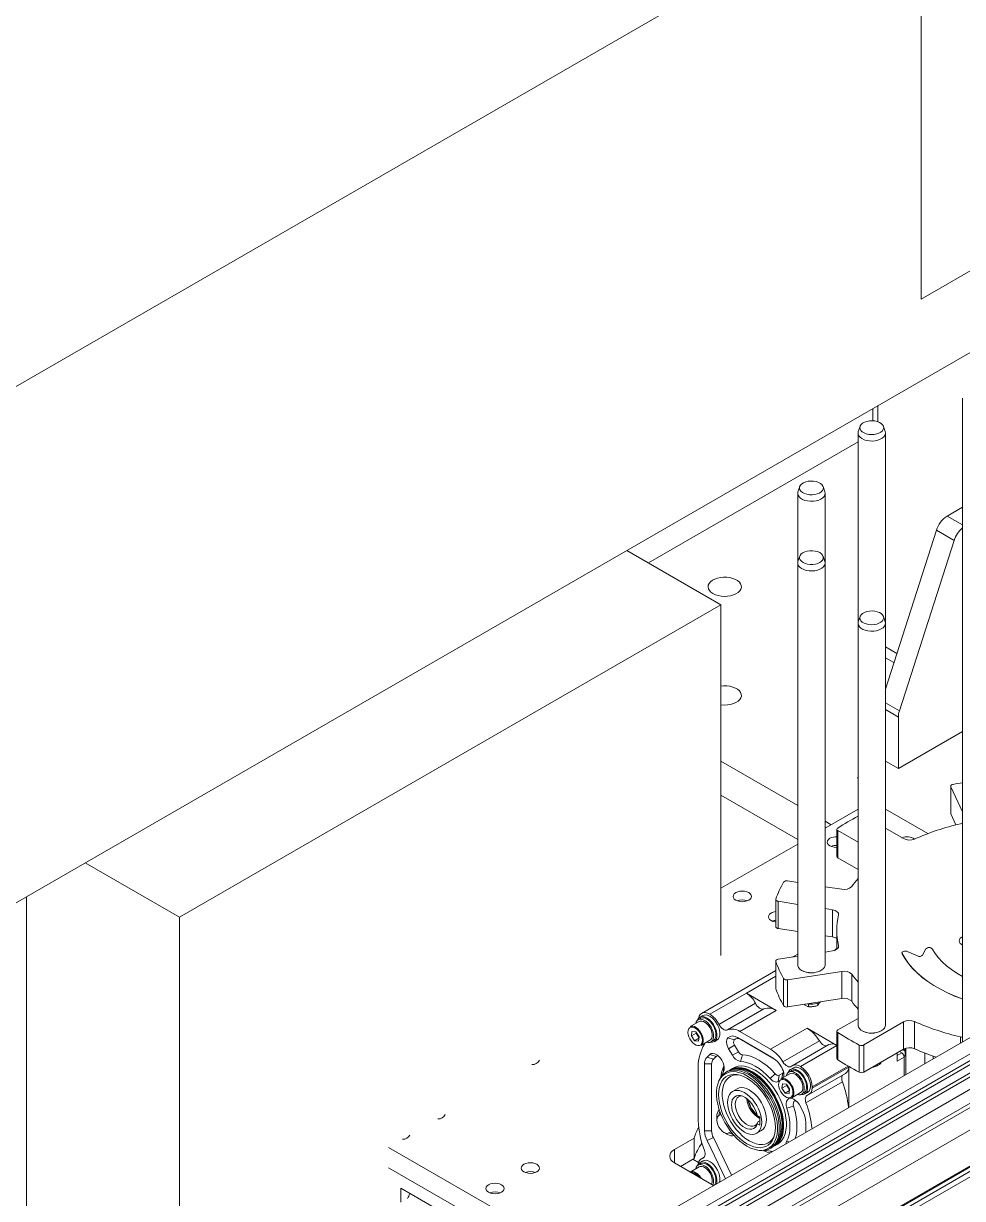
# Model space of a CAD drawing. Header units: millimetres. Extents: x 169 to 14583, y -399 to 10804.
# Drawn here: x 1397 to 1961, y 6802 to 7508 of the extents above; entities that cross this region are included whole.
import ezdxf

# ---------------------------------------------------------------- set-up
doc = ezdxf.new("R2010")
doc.units = ezdxf.units.MM
doc.header["$LTSCALE"] = 35

msp = doc.modelspace()

# ---------------------------------------------------------------- linework, layer by layer
at = {"color": 7, "linetype": 'Continuous', "lineweight": 18}
for p, q in [((1313.558, 7244.443), (1935.811, 7603.662)), ((1935.811, 7342.369), (1935.811, 7603.662)), ((1935.811, 7342.369), (2041.877, 7403.6)), ((1313.558, 6934.157), (2041.877, 7354.607)), ((1960.694, 7282.76), (1960.694, 7126.627)), ((1906.876, 7276.672), (1906.876, 7269.233)), ((1909.805, 7268.686), (1909.805, 7278.363)), ((1557.509, 6663.209), (2603.621, 7267.116)), ((1565.995, 6658.311), (2612.106, 7262.218)), ((1565.995, 6654.228), (2615.642, 7260.177)), ((1897.934, 7261.842), (1897.934, 7147.545)), ((1899.135, 7265.893), (1898.083, 7262.744)), ((1914.284, 7262.744), (1913.232, 7265.893)), ((1914.434, 7147.545), (1914.434, 7261.842)), ((1565.995, 6644.429), (2624.129, 7255.277)), ((1567.762, 6652.799), (2617.764, 7258.952)), ((1567.762, 6647.9), (2622.007, 7256.502)), ((1772.018, 7183.828), (1897.934, 7256.517)), ((1569.778, 6639.224), (2630.529, 7251.583)), ((1577.061, 6635.02), (2637.812, 7247.378)), ((1577.662, 6632.795), (2640.04, 7246.092)), ((1589.329, 6626.059), (2651.707, 7239.357)), ((1581.551, 6599.317), (2670.98, 7228.231)), ((1586.501, 6599.522), (2673.278, 7226.905)), ((1589.329, 6604.421), (2670.448, 7228.538)), ((1589.329, 6597.889), (2676.106, 7225.272)), ((1861.699, 7225.611), (1861.699, 7183.776)), ((1862.901, 7229.663), (1861.848, 7226.514)), ((1878.05, 7226.514), (1876.997, 7229.663)), ((1878.199, 7183.776), (1878.199, 7225.611)), ((1951.481, 7211.932), (1960.694, 7217.25)), ((1960.694, 7206.613), (1951.481, 7211.932)), ((1914.434, 7107.994), (1945.044, 7203.429)), ((1955.65, 7197.306), (1945.044, 7203.429)), ((1922.813, 7094.926), (1955.65, 7197.306)), ((1815.603, 7158.667), (1759.032, 7191.324)), ((1861.699, 7183.776), (1861.699, 6942.243)), ((1862.901, 7187.827), (1861.848, 7184.678)), ((1878.05, 7184.678), (1876.997, 7187.827)), ((1878.199, 6942.243), (1878.199, 7183.776)), ((1815.603, 7158.667), (1490.334, 6970.893)), ((1815.603, 6947.836), (1815.603, 7158.667)), ((1897.934, 7147.545), (1897.934, 6906.012)), ((1899.135, 7151.596), (1898.083, 7148.447)), ((1914.284, 7148.447), (1913.232, 7151.596)), ((1914.434, 6906.012), (1914.434, 7147.545)), ((1914.434, 7133.339), (1921.293, 7129.379)), ((1919.525, 7123.868), (1914.434, 7126.807)), ((1960.694, 7126.627), (1960.694, 6895.963)), ((1922.813, 7094.926), (1914.434, 7099.764)), ((1922.179, 7091.182), (1914.434, 7095.653)), ((1922.179, 7060.289), (1922.179, 7091.182)), ((1960.694, 7082.523), (1922.179, 7060.289)), ((1861.699, 7038.054), (1815.603, 7064.665)), ((1922.179, 7060.289), (1914.434, 7064.76)), ((1953.658, 7049.613), (1953.658, 7033.282)), ((1960.694, 7034.303), (1953.726, 7049.314)), ((1953.726, 7049.314), (1953.726, 7032.984)), ((1861.699, 7017.641), (1815.603, 7044.251)), ((1897.934, 7035.776), (1878.199, 7024.384)), ((1939.847, 7021.105), (1914.434, 7035.776)), ((1881.789, 7026.457), (1878.199, 7028.529)), ((1956.787, 7026.39), (1953.726, 7032.984)), ((1885.273, 7023.715), (1885.273, 7007.384)), ((1897.934, 7015.928), (1885.859, 7022.899)), ((1885.859, 7022.899), (1885.859, 7006.568)), ((1914.434, 7024.364), (1925.296, 7018.094)), ((1861.699, 7014.859), (1815.603, 6988.248)), ((1897.934, 6999.597), (1885.859, 7006.568)), ((1490.334, 6970.893), (1433.763, 7003.55)), ((1855.657, 6992.7), (1861.699, 6991.766)), ((1878.199, 6989.213), (1888.278, 6987.654)), ((1398.41, 6983.142), (1398.41, 6329.921)), ((1848.481, 6981.548), (1848.481, 6965.217)), ((1861.699, 6978.617), (1849.963, 6980.433)), ((1849.963, 6980.433), (1849.963, 6964.102)), ((1490.334, 6970.893), (1490.334, 6676.938)), ((1882.584, 6975.387), (1878.199, 6976.065)), ((1882.584, 6959.056), (1882.584, 6975.387)), ((1861.699, 6962.286), (1849.963, 6964.102)), ((1882.584, 6959.056), (1878.199, 6959.734)), ((1885.179, 6962.997), (1885.179, 6951.582)), ((1878.199, 6949.93), (1882.584, 6950.608)), ((1885.179, 6952.075), (1883.351, 6950.767)), ((1886.246, 6953.012), (1886.246, 6953.78)), ((1924.337, 6949.382), (1924.337, 6949.3)), ((1924.423, 6948.966), (1924.337, 6949.3)), ((1924.423, 6949.047), (1924.423, 6948.966)), ((1927.559, 6950.296), (1933.632, 6947.591)), ((1936.759, 6948.155), (1938.765, 6951.794)), ((1848.481, 6944.447), (1848.481, 6928.116)), ((1848.523, 6944.212), (1848.523, 6927.881)), ((1849.963, 6945.562), (1861.699, 6947.378)), ((1859.515, 6947.482), (1858.47, 6946.878)), ((1861.699, 6948.743), (1859.515, 6947.482)), ((1860.118, 6947.133), (1859.515, 6947.482)), ((1848.481, 6938.778), (1803.957, 6913.075)), ((1830.877, 6925.234), (1848.481, 6935.397)), ((1888.278, 6938.341), (1855.657, 6933.295)), ((1864.114, 6938.876), (1864.256, 6938.794)), ((1875.642, 6938.794), (1875.784, 6938.876)), ((1888.278, 6922.01), (1888.278, 6938.341)), ((1894.196, 6936.65), (1894.196, 6920.32)), ((1853.24, 6917.717), (1853.24, 6934.048)), ((1855.657, 6933.295), (1855.657, 6916.964)), ((1808.937, 6912.591), (1830.858, 6925.245)), ((1830.877, 6925.234), (1830.858, 6925.245)), ((1848.87, 6914.847), (1830.877, 6925.234)), ((1888.278, 6922.01), (1855.657, 6916.964)), ((1814.374, 6906.482), (1836.294, 6919.136)), ((1841.424, 6915.777), (1819.504, 6903.122)), ((1826.95, 6902.193), (1848.87, 6914.847)), ((1868.118, 6918.803), (1868.118, 6917.407)), ((1868.196, 6917.392), (1868.196, 6918.793)), ((1873.165, 6917.63), (1873.955, 6918.018)), ((1873.754, 6919.237), (1873.754, 6918.065)), ((1873.815, 6918.096), (1873.815, 6919.256)), ((1874.7, 6919.134), (1875.103, 6919.867)), ((1802.525, 6908.207), (1797.151, 6905.105)), ((1803.339, 6910.063), (1801.925, 6909.246)), ((1804.707, 6911.776), (1802.939, 6910.756)), ((1885.859, 6903.096), (1897.934, 6910.067)), ((1925.296, 6907.901), (1901.415, 6894.116)), ((1925.296, 6891.571), (1925.296, 6907.901)), ((1931.885, 6908.146), (1931.885, 6891.815)), ((1797.818, 6899.543), (1798.145, 6902.202)), ((1800.646, 6901.175), (1797.818, 6899.543)), ((1800.445, 6901.972), (1798.145, 6902.202)), ((1800.445, 6901.972), (1802.417, 6899.082)), ((1800.646, 6901.175), (1800.699, 6901.6)), ((1800.646, 6901.175), (1802.365, 6898.657)), ((1826.95, 6902.193), (1845.411, 6891.536)), ((1867.331, 6904.19), (1845.411, 6891.536)), ((1885.273, 6893.832), (1867.331, 6904.19)), ((1885.273, 6902.28), (1885.273, 6885.949)), ((1885.781, 6901.511), (1885.781, 6885.18)), ((1900.349, 6902.645), (1900.491, 6902.563)), ((1911.877, 6902.563), (1912.018, 6902.645)), ((1797.818, 6899.543), (1799.791, 6896.652)), ((1802.297, 6898.099), (1799.791, 6896.652)), ((1799.791, 6896.652), (1802.09, 6896.422)), ((1802.417, 6899.082), (1802.09, 6896.422)), ((1803.65, 6893.846), (1809.024, 6896.948)), ((1807.854, 6895.567), (1806.96, 6895.757)), ((1809.484, 6895.655), (1809.161, 6895.699)), ((1809.624, 6895.909), (1811.038, 6896.726)), ((1811.438, 6896.033), (1813.206, 6897.053)), ((1819.748, 6898.4), (1823.603, 6897.212)), ((1820.215, 6891.842), (1823.837, 6893.933)), ((1823.837, 6893.933), (1826.096, 6890.019)), ((1846.833, 6886.223), (1825.527, 6898.523)), ((1825.527, 6898.523), (1827.648, 6897.298)), ((1846.903, 6886.183), (1827.648, 6897.298)), ((1852.857, 6883.868), (1874.777, 6896.522)), ((1880.363, 6894.276), (1858.442, 6881.621)), ((1885.273, 6893.751), (1863.423, 6881.137)), ((1898.67, 6877.74), (1898.67, 6894.071)), ((1901.415, 6894.116), (1901.415, 6877.785)), ((1959.539, 6895.296), (1959.539, 6898.929)), ((1809.017, 6888.441), (1807.234, 6886.786)), ((1807.234, 6886.786), (1811.039, 6885.548)), ((1809.017, 6888.441), (1812.821, 6887.204)), ((1812.821, 6887.204), (1811.039, 6885.548)), ((1820.215, 6891.842), (1822.475, 6887.929)), ((1822.475, 6887.929), (1826.096, 6890.019)), ((1828.501, 6888.148), (1827.284, 6884.185)), ((1925.296, 6891.571), (1901.415, 6877.785)), ((1921.386, 6889.314), (1921.386, 6884.41)), ((1924.215, 6889.309), (1921.386, 6887.676)), ((1921.386, 6884.41), (1925.629, 6886.86)), ((1922.797, 6890.128), (1924.215, 6889.309)), ((1925.629, 6886.86), (1925.629, 6875.72)), ((1926.69, 6876.332), (1926.69, 6892.138)), ((1938.004, 6889.264), (1938.004, 6882.864)), ((1943.002, 6885.749), (1943.002, 6887.416)), ((1801.885, 6880.921), (1801.885, 6848.702)), ((1805.775, 6882.66), (1805.775, 6842.473)), ((1805.775, 6882.66), (1810.017, 6882.66)), ((1810.017, 6882.66), (1810.017, 6842.473)), ((1817.157, 6878.127), (1817.344, 6881.474)), ((1817.344, 6881.474), (1817.419, 6881.645)), ((1822.931, 6880.212), (1821.305, 6879.273)), ((1857.786, 6878.631), (1856.372, 6877.815)), ((1859.154, 6880.344), (1857.386, 6879.324)), ((1870.475, 6868.901), (1892.044, 6881.353)), ((1892.395, 6880.708), (1870.475, 6868.053)), ((1892.395, 6856.534), (1892.395, 6880.708)), ((1907.324, 6881.196), (1907.324, 6881.069)), ((1907.404, 6881.079), (1907.404, 6881.242)), ((1911.634, 6883.684), (1911.634, 6883.266)), ((1911.66, 6883.311), (1911.66, 6883.699)), ((1911.903, 6883.839), (1911.778, 6883.767)), ((1814.433, 6872.64), (1814.107, 6871.843)), ((1819.537, 6878.253), (1818.689, 6877.763)), ((1845.076, 6873.914), (1848.102, 6876.832)), ((1849.885, 6872.105), (1850.507, 6875.928)), ((1849.885, 6872.105), (1852.145, 6873.41)), ((1850.507, 6875.928), (1852.766, 6877.232)), ((1856.972, 6876.775), (1851.598, 6873.673)), ((1852.227, 6873.917), (1852.145, 6873.41)), ((1852.766, 6877.232), (1852.249, 6874.049)), ((1888.607, 6872.023), (1866.686, 6859.368)), ((1868.442, 6864.3), (1890.362, 6876.955)), ((1825.395, 6867.779), (1822.567, 6866.146)), ((1852.265, 6868.111), (1852.592, 6870.771)), ((1855.094, 6869.744), (1852.265, 6868.111)), ((1852.265, 6868.111), (1854.238, 6865.221)), ((1854.892, 6870.54), (1852.592, 6870.771)), ((1856.744, 6866.667), (1854.238, 6865.221)), ((1854.238, 6865.221), (1856.538, 6864.99)), ((1854.892, 6870.54), (1856.865, 6867.65)), ((1855.094, 6869.744), (1855.146, 6870.168)), ((1855.094, 6869.744), (1856.812, 6867.226)), ((1856.865, 6867.65), (1856.538, 6864.99)), ((1858.097, 6862.414), (1863.471, 6865.517)), ((1862.301, 6864.135), (1861.407, 6864.325)), ((1864.071, 6864.477), (1865.486, 6865.294)), ((1865.886, 6864.601), (1867.653, 6865.622)), ((1870.475, 6868.053), (1870.475, 6868.901)), ((1859.259, 6857.277), (1855.203, 6856.164)), ((1863.931, 6864.223), (1863.608, 6864.268)), ((1813.187, 6851.333), (1813.187, 6848.884)), ((1814.43, 6851.631), (1814.866, 6854.314)), ((1814.43, 6851.631), (1815.621, 6852.318)), ((1838.867, 6850.813), (1837.413, 6851.652)), ((1838.867, 6845.914), (1838.867, 6850.813)), ((1865.126, 6853.365), (1863.344, 6857.079)), ((1837.976, 6848.061), (1837.413, 6846.753)), ((1837.413, 6846.753), (1838.867, 6845.914)), ((1838.867, 6848.576), (1837.976, 6848.061)), ((1866.586, 6841.635), (1866.586, 6847.554)), ((1787.743, 6831.334), (1799.535, 6838.142)), ((1799.535, 6838.142), (1799.535, 6825.893)), ((1805.775, 6842.473), (1810.017, 6842.473)), ((1807.234, 6836.663), (1811.039, 6838.406)), ((1807.234, 6836.663), (1818.242, 6813.727)), ((1811.039, 6838.406), (1821.877, 6815.825)), ((1817.429, 6841.536), (1819.55, 6840.311)), ((1821.622, 6841.926), (1820.43, 6841.238)), ((1822.973, 6840.274), (1820.43, 6841.238)), ((1837.066, 6841.03), (1839.894, 6842.663)), ((1855.048, 6836.097), (1856.44, 6835.778)), ((1615.916, 6832.559), (1733.39, 6764.743)), ((1787.743, 6831.334), (1787.743, 6823.17)), ((1837.769, 6830.856), (1838.622, 6830.739)), ((1846.117, 6829.818), (1845.076, 6830.339)), ((1845.186, 6831.862), (1846.035, 6832.352)), ((1847.803, 6833.373), (1849.429, 6834.312)), ((1811.172, 6809.645), (1787.743, 6823.17)), ((1791.281, 6821.128), (1799.535, 6825.893)), ((1802.173, 6823.41), (1798.703, 6825.413)), ((1803.339, 6822.693), (1801.925, 6821.876)), ((1804.707, 6824.406), (1802.939, 6823.386)), ((1805.588, 6826.691), (1803.919, 6825.727)), ((1804.676, 6826.048), (1805.382, 6826.456)), ((1722.782, 6758.619), (1615.916, 6820.311)), ((1802.525, 6820.837), (1797.155, 6817.737)), ((1798.471, 6817.497), (1797.649, 6817.452)), ((1623.341, 6807.982), (1623.341, 6799.571)), ((1715.816, 6754.597), (1623.341, 6807.982))]:
    msp.add_line(p, q, dxfattribs=at)
at = {"color": 7, "linetype": 'Continuous', "lineweight": 18, "flags": 128}
for points in [[(1911.69, 7262.45), (1912.577, 7263.224), (1913.143, 7264.093), (1913.36, 7265.012), (1913.217, 7265.936), (1912.722, 7266.819), (1911.898, 7267.616), (1910.788, 7268.287), (1909.448, 7268.799), (1907.943, 7269.126), (1906.351, 7269.251), (1904.749, 7269.169), (1903.22, 7268.883), (1901.84, 7268.407), (1900.677, 7267.767), (1899.791, 7266.993), (1899.224, 7266.124), (1899.007, 7265.205), (1899.15, 7264.28), (1899.646, 7263.398), (1900.469, 7262.601), (1901.579, 7261.929), (1902.92, 7261.418), (1904.424, 7261.091), (1906.017, 7260.966), (1907.618, 7261.048), (1909.147, 7261.334), (1910.528, 7261.809), (1911.69, 7262.45)], [(1912.513, 7258.787), (1911.274, 7258.094), (1909.813, 7257.565), (1908.193, 7257.223), (1906.486, 7257.083), (1904.765, 7257.15), (1903.106, 7257.423), (1901.582, 7257.889), (1900.259, 7258.528), (1899.195, 7259.312), (1898.436, 7260.206), (1898.016, 7261.171), (1897.953, 7262.166), (1898.083, 7262.744)], [(1877.02, 7228.165), (1877.118, 7229.091), (1876.856, 7230.007), (1876.247, 7230.866), (1875.323, 7231.625), (1874.129, 7232.246), (1872.726, 7232.699), (1871.184, 7232.96), (1869.579, 7233.016), (1867.993, 7232.865), (1866.505, 7232.513), (1865.19, 7231.98), (1864.114, 7231.291), (1863.33, 7230.481), (1862.878, 7229.59), (1862.78, 7228.664), (1863.042, 7227.748), (1863.651, 7226.89), (1864.575, 7226.13), (1865.769, 7225.509), (1867.172, 7225.056), (1868.714, 7224.795), (1870.319, 7224.739), (1871.905, 7224.89), (1873.393, 7225.242), (1874.708, 7225.775), (1875.784, 7226.464), (1876.568, 7227.274), (1877.02, 7228.165)], [(1878.076, 7224.792), (1877.604, 7223.835), (1876.796, 7222.955), (1875.69, 7222.191), (1874.333, 7221.577), (1872.784, 7221.139), (1871.111, 7220.896), (1869.387, 7220.86), (1867.688, 7221.031), (1866.088, 7221.402), (1864.657, 7221.958), (1863.457, 7222.673), (1862.54, 7223.516), (1861.947, 7224.451), (1861.705, 7225.437), (1861.822, 7226.43), (1861.848, 7226.514)], [(1878.05, 7226.514), (1878.194, 7225.786), (1878.076, 7224.792)], [(1876.69, 7188.466), (1875.972, 7189.296), (1874.952, 7190.013), (1873.682, 7190.581), (1872.224, 7190.972), (1870.652, 7191.166), (1869.044, 7191.153), (1867.483, 7190.933), (1866.044, 7190.519), (1864.802, 7189.93), (1863.818, 7189.197), (1863.141, 7188.355), (1862.805, 7187.448), (1862.828, 7186.52), (1863.208, 7185.618), (1863.926, 7184.788), (1864.946, 7184.071), (1866.216, 7183.502), (1867.674, 7183.112), (1869.246, 7182.918), (1870.854, 7182.931), (1872.416, 7183.15), (1873.854, 7183.565), (1875.096, 7184.153), (1876.08, 7184.887), (1876.757, 7185.729), (1877.093, 7186.636), (1877.07, 7187.564), (1876.69, 7188.466)], [(1878.05, 7184.678), (1878.117, 7184.447), (1878.18, 7183.452), (1877.883, 7182.471), (1877.24, 7181.547), (1876.278, 7180.721), (1875.039, 7180.028), (1873.578, 7179.499), (1871.958, 7179.157), (1870.251, 7179.016), (1868.53, 7179.084), (1866.871, 7179.357), (1865.347, 7179.823), (1864.024, 7180.462), (1862.96, 7181.245), (1862.201, 7182.139), (1861.781, 7183.105), (1861.718, 7184.1), (1861.848, 7184.678)], [(1810.81, 7165.401), (1812.276, 7164.702), (1813.944, 7164.177), (1815.755, 7163.842), (1817.643, 7163.712), (1819.539, 7163.79), (1821.375, 7164.074), (1823.085, 7164.554), (1824.607, 7165.212), (1825.886, 7166.024), (1826.876, 7166.961), (1827.54, 7167.989), (1827.855, 7169.071), (1827.81, 7170.169), (1827.406, 7171.241), (1826.658, 7172.25), (1825.592, 7173.159), (1824.248, 7173.935), (1822.673, 7174.55), (1820.926, 7174.982), (1819.068, 7175.215), (1817.167, 7175.241), (1815.293, 7175.059), (1813.511, 7174.676), (1811.888, 7174.105), (1810.481, 7173.366), (1809.342, 7172.488), (1808.511, 7171.501), (1808.019, 7170.441), (1807.884, 7169.346), (1808.109, 7168.256), (1808.688, 7167.211), (1809.599, 7166.248), (1810.81, 7165.401)], [(1910.788, 7153.99), (1909.448, 7154.502), (1907.943, 7154.829), (1906.351, 7154.954), (1904.749, 7154.871), (1903.22, 7154.585), (1901.84, 7154.11), (1900.677, 7153.469), (1899.791, 7152.695), (1899.224, 7151.827), (1899.007, 7150.907), (1899.15, 7149.983), (1899.646, 7149.1), (1900.469, 7148.303), (1901.579, 7147.632), (1902.92, 7147.12), (1904.424, 7146.794), (1906.017, 7146.668), (1907.618, 7146.751), (1909.147, 7147.037), (1910.528, 7147.512), (1911.69, 7148.153), (1912.577, 7148.927), (1913.143, 7149.795), (1913.36, 7150.715), (1913.217, 7151.639), (1912.722, 7152.522), (1911.898, 7153.319), (1910.788, 7153.99)], [(1914.284, 7148.447), (1914.428, 7147.719), (1914.311, 7146.726), (1913.838, 7145.768), (1913.031, 7144.888), (1911.925, 7144.125), (1910.567, 7143.51), (1909.018, 7143.072), (1907.346, 7142.83), (1905.622, 7142.793), (1903.923, 7142.965), (1902.323, 7143.336), (1900.891, 7143.891), (1899.691, 7144.607), (1898.775, 7145.45), (1898.182, 7146.385), (1897.939, 7147.371), (1898.057, 7148.364), (1898.083, 7148.447)], [(1815.603, 7098.549), (1815.755, 7098.53), (1817.643, 7098.399), (1819.539, 7098.478), (1821.375, 7098.762), (1823.085, 7099.241), (1824.607, 7099.899), (1825.886, 7100.711), (1826.876, 7101.648), (1827.54, 7102.677), (1827.855, 7103.759), (1827.81, 7104.856), (1827.406, 7105.928), (1826.658, 7106.937), (1825.592, 7107.846), (1824.248, 7108.622), (1822.673, 7109.237), (1820.926, 7109.669), (1819.068, 7109.903), (1817.167, 7109.929), (1815.603, 7109.792)], [(1955.031, 7050.71), (1954.685, 7050.622), (1954.374, 7050.498), (1954.109, 7050.343), (1953.898, 7050.162), (1953.751, 7049.961), (1953.672, 7049.748), (1953.664, 7049.529), (1953.726, 7049.314)], [(1953.726, 7032.984), (1953.664, 7033.199), (1953.658, 7033.282)], [(1960.694, 7027.451), (1960.338, 7027.306), (1959.539, 7027.066)], [(1881.081, 7018.292), (1880.207, 7017.634), (1879.658, 7016.869), (1879.47, 7016.047), (1879.658, 7015.225), (1880.207, 7014.459), (1881.081, 7013.802), (1882.22, 7013.297), (1883.547, 7012.98), (1884.97, 7012.872), (1885.273, 7012.876)], [(1824.513, 6985.636), (1823.639, 6984.978), (1823.089, 6984.212), (1822.902, 6983.39), (1823.089, 6982.569), (1823.639, 6981.803), (1824.513, 6981.145), (1825.652, 6980.641), (1826.978, 6980.324), (1828.402, 6980.215), (1829.825, 6980.324), (1831.152, 6980.641), (1832.291, 6981.145), (1833.165, 6981.803), (1833.715, 6982.569), (1833.902, 6983.39), (1833.715, 6984.212), (1833.165, 6984.978), (1832.291, 6985.636), (1831.152, 6986.14), (1829.825, 6986.457), (1828.402, 6986.566), (1826.978, 6986.457), (1825.652, 6986.14), (1824.513, 6985.636)], [(1848.523, 6981.783), (1848.481, 6981.566), (1848.511, 6981.348), (1848.611, 6981.138), (1848.778, 6980.942), (1849.006, 6980.768), (1849.286, 6980.622), (1849.609, 6980.509), (1849.963, 6980.433)], [(1845.726, 6973.389), (1844.852, 6972.732), (1844.303, 6971.966), (1844.115, 6971.144), (1844.303, 6970.323), (1844.852, 6969.557), (1845.726, 6968.899), (1846.865, 6968.395), (1848.192, 6968.077), (1848.556, 6968.029)], [(1882.584, 6975.387), (1883.429, 6975.208), (1884.205, 6974.944), (1884.886, 6974.604), (1885.451, 6974.199), (1885.881, 6973.742), (1886.162, 6973.249), (1886.285, 6972.734), (1886.246, 6972.215)], [(1849.963, 6964.102), (1849.609, 6964.178), (1849.286, 6964.291), (1849.006, 6964.437), (1848.778, 6964.612), (1848.611, 6964.807), (1848.511, 6965.018), (1848.481, 6965.217)], [(1960.694, 6959.128), (1960.238, 6958.893), (1959.364, 6958.235), (1958.814, 6957.469), (1958.627, 6956.647), (1958.814, 6955.826), (1959.364, 6955.06), (1960.238, 6954.402), (1960.694, 6954.167)], [(1886.246, 6953.78), (1886.285, 6953.261), (1886.162, 6952.746), (1885.881, 6952.252), (1885.451, 6951.796), (1884.886, 6951.391), (1884.205, 6951.051), (1883.429, 6950.787), (1882.584, 6950.608)], [(1927.559, 6950.296), (1927.008, 6950.47), (1926.391, 6950.536), (1925.768, 6950.489), (1925.202, 6950.332), (1924.747, 6950.082), (1924.45, 6949.763), (1924.338, 6949.407), (1924.423, 6949.047)], [(1960.694, 6921.772), (1960.587, 6921.81), (1955.997, 6923.583), (1951.618, 6925.524), (1947.469, 6927.627), (1943.566, 6929.883), (1939.928, 6932.28), (1936.568, 6934.81), (1933.503, 6937.462), (1930.745, 6940.223), (1928.305, 6943.083), (1926.195, 6946.028), (1924.423, 6949.047)], [(1942.579, 6951.791), (1944.218, 6949.134), (1946.195, 6946.554), (1948.498, 6944.067), (1951.117, 6941.685), (1954.034, 6939.422), (1957.235, 6937.292), (1960.694, 6935.308)], [(1849.963, 6945.562), (1849.609, 6945.486), (1849.286, 6945.373), (1849.006, 6945.227), (1848.778, 6945.053), (1848.611, 6944.857), (1848.511, 6944.647), (1848.481, 6944.429), (1848.523, 6944.212)], [(1861.699, 6942.243), (1861.781, 6941.572), (1862.201, 6940.606), (1862.96, 6939.712), (1864.024, 6938.929), (1865.347, 6938.29), (1866.871, 6937.824), (1868.53, 6937.551), (1870.251, 6937.484), (1871.958, 6937.624), (1873.578, 6937.966), (1875.039, 6938.495), (1876.278, 6939.188), (1877.24, 6940.014), (1877.883, 6940.938), (1878.18, 6941.919), (1878.199, 6942.243)], [(1960.694, 6921.69), (1960.587, 6921.729), (1955.997, 6923.501), (1951.618, 6925.443), (1947.469, 6927.546), (1943.566, 6929.801), (1939.928, 6932.199), (1936.568, 6934.729), (1933.503, 6937.38), (1930.745, 6940.141), (1928.305, 6943.001), (1926.195, 6945.947), (1924.423, 6948.966)], [(1848.523, 6927.881), (1848.481, 6928.098), (1848.481, 6928.116)], [(1836.294, 6919.136), (1836.805, 6918.258), (1837.408, 6917.459), (1838.077, 6916.771), (1838.785, 6916.223), (1839.503, 6915.837), (1840.201, 6915.63), (1840.85, 6915.609), (1841.424, 6915.777)], [(1800.461, 6907.015), (1800.805, 6908.015), (1801.399, 6908.845), (1802.198, 6909.383), (1803.164, 6909.602), (1804.252, 6909.493), (1805.411, 6909.061), (1806.587, 6908.325), (1807.726, 6907.321), (1808.773, 6906.095), (1809.68, 6904.705), (1810.404, 6903.215), (1810.912, 6901.695), (1811.179, 6900.216), (1811.194, 6898.848), (1810.956, 6897.655), (1810.475, 6896.691), (1809.774, 6896.003), (1808.887, 6895.622), (1807.854, 6895.567), (1807.854, 6895.567)], [(1801.515, 6908.961), (1801.525, 6908.987), (1802.067, 6909.983), (1802.833, 6910.691), (1803.789, 6911.08), (1804.894, 6911.134), (1806.099, 6910.849), (1807.352, 6910.238), (1808.597, 6909.329), (1809.781, 6908.159), (1810.852, 6906.782), (1811.763, 6905.257), (1812.473, 6903.65), (1812.953, 6902.032), (1813.181, 6900.473), (1813.147, 6899.042), (1812.853, 6897.802), (1812.311, 6896.806), (1811.545, 6896.097), (1810.589, 6895.708), (1809.484, 6895.655), (1809.484, 6895.655)], [(1802, 6909.892), (1802.021, 6910.009), (1802.422, 6911.307), (1803.073, 6912.341), (1803.95, 6913.071), (1805.018, 6913.47), (1806.237, 6913.522), (1807.561, 6913.225), (1808.937, 6912.591)], [(1804.019, 6908.496), (1803.087, 6908.435), (1802.525, 6908.207)], [(1803.339, 6910.063), (1803.612, 6910.199), (1804.578, 6910.419), (1805.666, 6910.31), (1806.825, 6909.877), (1808.002, 6909.142), (1809.14, 6908.138), (1810.187, 6906.911), (1811.094, 6905.521), (1811.818, 6904.031), (1812.326, 6902.511), (1812.594, 6901.033), (1812.609, 6899.665), (1812.37, 6898.471), (1811.889, 6897.508), (1811.189, 6896.819), (1811.038, 6896.726)], [(1809.024, 6896.948), (1809.575, 6897.399), (1810.069, 6898.207), (1810.331, 6899.25), (1810.347, 6900.473), (1810.117, 6901.809), (1809.653, 6903.186), (1808.98, 6904.531), (1808.134, 6905.771), (1807.161, 6906.838), (1806.113, 6907.676), (1805.046, 6908.239), (1804.019, 6908.496)], [(1804.707, 6911.776), (1805.557, 6912.101), (1806.661, 6912.154), (1807.867, 6911.869), (1809.119, 6911.259), (1810.365, 6910.349), (1811.549, 6909.18), (1812.62, 6907.802), (1813.53, 6906.277), (1814.241, 6904.67), (1814.721, 6903.052), (1814.949, 6901.494), (1814.915, 6900.063), (1814.62, 6898.822), (1814.078, 6897.826), (1813.313, 6897.118), (1813.206, 6897.053)], [(1798.471, 6904.866), (1797.564, 6904.801), (1796.807, 6904.416), (1796.241, 6903.734), (1795.901, 6902.796), (1795.806, 6901.655), (1795.962, 6900.378), (1796.359, 6899.039), (1796.974, 6897.716), (1797.772, 6896.486), (1798.707, 6895.42), (1799.723, 6894.58), (1800.763, 6894.015), (1801.765, 6893.758), (1802.671, 6893.824), (1803.429, 6894.208), (1803.994, 6894.89), (1804.334, 6895.828), (1804.429, 6896.969), (1804.274, 6898.246), (1803.877, 6899.585), (1803.261, 6900.908), (1802.463, 6902.139), (1801.528, 6903.205), (1800.512, 6904.045), (1799.473, 6904.609), (1798.471, 6904.866)], [(1797.151, 6905.105), (1797.713, 6905.333), (1798.645, 6905.394)], [(1798.645, 6905.394), (1799.672, 6905.136), (1800.739, 6904.573), (1801.787, 6903.736), (1802.76, 6902.668), (1803.606, 6901.429), (1804.279, 6900.084), (1804.743, 6898.706), (1804.973, 6897.37), (1804.957, 6896.148), (1804.695, 6895.104), (1804.201, 6894.297), (1803.65, 6893.846)], [(1814.374, 6906.482), (1814.885, 6905.604), (1815.487, 6904.805), (1816.156, 6904.116), (1816.864, 6903.568), (1817.582, 6903.183), (1818.28, 6902.975), (1818.93, 6902.955), (1819.504, 6903.122)], [(1897.934, 6906.012), (1897.939, 6905.838), (1898.182, 6904.852), (1898.775, 6903.917), (1899.691, 6903.074), (1900.891, 6902.359), (1902.323, 6901.803), (1903.923, 6901.432), (1905.622, 6901.261), (1907.346, 6901.297), (1909.018, 6901.54), (1910.567, 6901.978), (1911.925, 6902.592), (1913.031, 6903.356), (1913.838, 6904.236), (1914.311, 6905.193), (1914.434, 6906.012)], [(1805.674, 6894.59), (1805.918, 6895.114), (1805.935, 6895.165)], [(1819.748, 6898.4), (1819.376, 6897.875), (1819.12, 6897.219), (1818.99, 6896.451), (1818.988, 6895.596), (1819.116, 6894.679), (1819.369, 6893.728), (1819.739, 6892.773), (1820.215, 6891.842)], [(1874.777, 6896.522), (1875.351, 6895.692), (1876, 6894.963), (1876.698, 6894.364), (1877.416, 6893.921), (1878.124, 6893.652), (1878.793, 6893.567), (1879.23, 6893.622)], [(1959.539, 6898.929), (1960.338, 6898.689), (1960.694, 6898.544)], [(1817.157, 6878.127), (1817.5, 6879.202), (1817.568, 6880.494), (1817.357, 6881.927), (1816.88, 6883.417), (1816.164, 6884.876), (1815.252, 6886.22), (1814.196, 6887.37), (1813.059, 6888.258), (1811.907, 6888.833), (1810.808, 6889.06), (1809.825, 6888.927), (1809.017, 6888.441)], [(1814.024, 6887.526), (1813.443, 6887.521), (1812.821, 6887.204)], [(1848.102, 6876.832), (1845.758, 6879.284), (1843.323, 6881.484), (1840.828, 6883.405), (1838.301, 6885.024), (1835.775, 6886.322), (1833.28, 6887.282), (1830.845, 6887.893), (1828.501, 6888.148)], [(1926.336, 6889.309), (1926.212, 6890.697), (1925.934, 6891.882)], [(1814.433, 6872.64), (1814.732, 6873.316), (1815.71, 6875), (1816.907, 6876.411), (1818.308, 6877.53), (1819.893, 6878.342), (1821.641, 6878.836), (1823.528, 6879.004), (1825.529, 6878.846), (1827.616, 6878.363), (1829.762, 6877.561), (1831.937, 6876.451), (1834.113, 6875.049), (1836.259, 6873.373), (1838.346, 6871.446), (1840.347, 6869.295), (1842.234, 6866.947), (1843.982, 6864.435), (1845.567, 6861.794), (1846.968, 6859.057), (1848.165, 6856.264), (1849.143, 6853.451), (1849.889, 6850.656), (1850.391, 6847.917), (1850.644, 6845.272), (1850.644, 6842.756), (1850.391, 6840.402), (1849.889, 6838.244), (1849.143, 6836.31), (1848.165, 6834.625), (1846.968, 6833.214), (1845.567, 6832.095), (1843.982, 6831.284), (1842.234, 6830.79), (1840.347, 6830.621), (1838.622, 6830.739)], [(1819.537, 6878.253), (1820.741, 6878.832), (1822.489, 6879.325), (1824.376, 6879.494), (1826.377, 6879.336), (1828.465, 6878.852), (1830.611, 6878.05), (1832.786, 6876.941), (1834.961, 6875.539), (1837.107, 6873.863), (1839.195, 6871.936), (1841.196, 6869.785), (1843.083, 6867.437), (1844.831, 6864.925), (1846.416, 6862.283), (1847.816, 6859.547), (1849.014, 6856.754), (1849.992, 6853.94), (1850.737, 6851.146), (1851.24, 6848.407), (1851.493, 6845.762), (1851.493, 6843.245), (1851.24, 6840.892), (1850.737, 6838.734), (1849.992, 6836.799), (1849.014, 6835.115), (1847.816, 6833.704), (1846.416, 6832.585), (1846.035, 6832.352)], [(1820.45, 6878.712), (1820.924, 6879.041), (1822.509, 6879.852), (1824.257, 6880.346), (1826.144, 6880.515), (1828.145, 6880.356), (1830.232, 6879.873), (1832.378, 6879.071), (1834.554, 6877.961), (1836.729, 6876.559), (1838.875, 6874.884), (1840.963, 6872.957), (1842.964, 6870.805), (1844.851, 6868.457), (1846.599, 6865.946), (1848.184, 6863.304), (1849.584, 6860.568), (1850.782, 6857.774), (1851.76, 6854.961), (1852.505, 6852.166), (1853.007, 6849.428), (1853.26, 6846.782), (1853.26, 6844.266), (1853.007, 6841.913), (1852.505, 6839.754), (1851.76, 6837.82), (1850.782, 6836.136), (1849.584, 6834.725), (1848.184, 6833.606), (1846.847, 6832.896)], [(1821.262, 6879.018), (1822.459, 6879.593), (1824.193, 6880.083), (1826.066, 6880.25), (1828.052, 6880.093), (1830.124, 6879.614), (1832.253, 6878.818), (1834.412, 6877.717), (1836.571, 6876.325), (1838.701, 6874.662), (1840.773, 6872.75), (1842.759, 6870.614), (1844.632, 6868.284), (1846.366, 6865.792), (1847.939, 6863.17), (1849.329, 6860.454), (1850.518, 6857.682), (1851.488, 6854.89), (1852.228, 6852.116), (1852.727, 6849.398), (1852.978, 6846.773), (1852.978, 6844.275), (1852.727, 6841.94), (1852.228, 6839.798), (1851.488, 6837.878), (1850.518, 6836.207), (1849.329, 6834.806), (1847.939, 6833.696), (1847.56, 6833.464)], [(1836.18, 6878.9), (1834.005, 6880.01), (1831.859, 6880.812), (1829.771, 6881.295), (1827.77, 6881.454), (1825.883, 6881.285), (1824.135, 6880.791), (1822.931, 6880.212)], [(1849.378, 6835.669), (1850.177, 6836.725), (1851.106, 6838.442), (1851.798, 6840.407), (1852.244, 6842.592), (1852.436, 6844.968), (1852.372, 6847.5), (1852.052, 6850.153), (1851.483, 6852.889), (1850.67, 6855.671), (1849.627, 6858.459), (1848.367, 6861.215), (1846.908, 6863.899), (1845.27, 6866.473), (1843.478, 6868.903), (1841.555, 6871.153), (1839.528, 6873.191), (1837.427, 6874.991), (1835.281, 6876.525), (1833.119, 6877.773), (1830.973, 6878.717), (1828.872, 6879.343), (1826.846, 6879.644), (1824.923, 6879.614), (1824.081, 6879.49)], [(1827.284, 6884.185), (1829.412, 6883.954), (1831.622, 6883.399), (1833.887, 6882.528), (1836.18, 6881.35), (1838.473, 6879.88), (1840.738, 6878.137), (1842.948, 6876.14), (1845.076, 6873.914)], [(1849.429, 6834.312), (1849.81, 6834.545), (1851.211, 6835.664), (1852.408, 6837.075), (1853.386, 6838.759), (1854.131, 6840.693), (1854.634, 6842.851), (1854.887, 6845.205), (1854.887, 6847.721), (1854.634, 6850.366), (1854.131, 6853.105), (1853.386, 6855.9), (1852.408, 6858.713), (1851.211, 6861.507), (1849.81, 6864.243), (1848.225, 6866.885), (1846.477, 6869.396), (1844.59, 6871.744), (1842.589, 6873.896), (1840.501, 6875.822), (1838.356, 6877.498), (1836.18, 6878.9)], [(1852.857, 6883.868), (1853.431, 6883.038), (1854.08, 6882.308), (1854.778, 6881.71), (1855.496, 6881.267), (1856.204, 6880.997), (1856.873, 6880.913), (1857.475, 6881.017), (1857.986, 6881.305)], [(1855.979, 6877.573), (1856.514, 6878.551), (1857.28, 6879.259), (1858.236, 6879.649), (1859.341, 6879.702), (1860.546, 6879.417), (1861.799, 6878.807), (1863.044, 6877.897), (1864.228, 6876.728), (1865.299, 6875.35), (1866.21, 6873.825), (1866.921, 6872.218), (1867.4, 6870.6), (1867.628, 6869.041), (1867.594, 6867.611), (1867.3, 6866.37), (1866.758, 6865.374), (1865.992, 6864.666), (1865.036, 6864.276), (1863.931, 6864.223), (1863.931, 6864.223)], [(1857.786, 6878.631), (1858.059, 6878.768), (1859.025, 6878.987), (1860.113, 6878.878), (1861.273, 6878.446), (1862.449, 6877.71), (1863.587, 6876.706), (1864.634, 6875.48), (1865.541, 6874.089), (1866.265, 6872.599), (1866.773, 6871.079), (1867.041, 6869.601), (1867.056, 6868.233), (1866.817, 6867.039), (1866.336, 6866.076), (1865.636, 6865.388), (1865.486, 6865.294)], [(1859.154, 6880.344), (1860.004, 6880.669), (1861.109, 6880.723), (1862.314, 6880.438), (1863.566, 6879.827), (1864.812, 6878.917), (1865.996, 6877.748), (1867.067, 6876.371), (1867.978, 6874.845), (1868.688, 6873.238), (1869.168, 6871.62), (1869.396, 6870.062), (1869.362, 6868.631), (1869.068, 6867.391), (1868.526, 6866.394), (1867.76, 6865.686), (1867.653, 6865.622)], [(1831.23, 6833.238), (1829.102, 6834.609), (1827.003, 6836.249), (1824.961, 6838.133), (1823.004, 6840.238), (1821.158, 6842.535), (1819.448, 6844.992), (1817.898, 6847.576), (1816.527, 6850.252), (1815.356, 6852.985), (1814.399, 6855.737), (1813.67, 6858.471), (1813.179, 6861.15), (1812.931, 6863.738), (1812.931, 6866.199), (1813.179, 6868.501), (1813.67, 6870.613), (1814.399, 6872.505), (1815.356, 6874.152), (1816.527, 6875.532), (1817.898, 6876.627), (1819.448, 6877.421), (1821.158, 6877.904), (1823.004, 6878.069), (1824.961, 6877.914), (1827.003, 6877.441), (1829.102, 6876.657), (1831.23, 6875.571), (1833.358, 6874.2), (1835.458, 6872.561), (1837.5, 6870.676), (1839.457, 6868.571), (1841.303, 6866.275), (1843.013, 6863.818), (1844.563, 6861.233), (1845.933, 6858.557), (1847.105, 6855.824), (1848.061, 6853.072), (1848.79, 6850.338), (1849.282, 6847.659), (1849.529, 6845.072), (1849.529, 6842.61), (1849.282, 6840.308), (1848.79, 6838.197), (1848.061, 6836.304), (1847.105, 6834.657), (1845.933, 6833.277), (1844.563, 6832.182), (1843.013, 6831.388), (1841.303, 6830.905), (1839.457, 6830.74), (1837.5, 6830.895), (1835.458, 6831.368), (1833.358, 6832.152), (1831.23, 6833.238)], [(1831.23, 6834.681), (1833.289, 6833.637), (1835.318, 6832.895), (1837.287, 6832.467), (1839.168, 6832.358), (1840.933, 6832.571), (1842.556, 6833.103), (1844.015, 6833.945), (1845.287, 6835.086), (1846.354, 6836.508), (1847.2, 6838.191), (1847.814, 6840.111), (1848.186, 6842.239), (1848.31, 6844.545), (1848.186, 6846.994), (1847.814, 6849.551), (1847.2, 6852.179), (1846.354, 6854.84), (1845.287, 6857.494), (1844.015, 6860.103), (1842.556, 6862.629), (1840.933, 6865.035), (1839.168, 6867.287), (1837.287, 6869.35), (1835.318, 6871.195), (1833.289, 6872.796), (1831.23, 6874.128), (1829.172, 6875.173), (1827.143, 6875.914), (1825.174, 6876.343), (1823.293, 6876.451), (1821.528, 6876.238), (1819.904, 6875.706), (1818.446, 6874.864), (1817.174, 6873.723), (1816.107, 6872.301), (1815.26, 6870.618), (1814.647, 6868.698), (1814.275, 6866.57), (1814.15, 6864.265), (1814.275, 6861.815), (1814.647, 6859.258), (1815.26, 6856.63), (1816.107, 6853.969), (1817.174, 6851.315), (1818.446, 6848.706), (1819.904, 6846.18), (1821.528, 6843.774), (1823.293, 6841.523), (1825.174, 6839.459), (1827.143, 6837.614), (1829.172, 6836.014), (1831.23, 6834.681)], [(1816.165, 6875.601), (1816.346, 6876.172), (1817.157, 6878.127)], [(1826.01, 6876.198), (1824.81, 6876.201), (1823.085, 6875.933), (1821.511, 6875.338), (1820.113, 6874.426), (1818.913, 6873.211), (1817.929, 6871.712), (1817.177, 6869.954), (1816.669, 6867.962), (1816.413, 6865.77), (1816.413, 6863.412), (1816.669, 6860.924), (1817.177, 6858.347), (1817.929, 6855.72), (1818.913, 6853.085), (1820.113, 6850.484), (1821.511, 6847.958), (1823.085, 6845.546), (1824.81, 6843.287), (1826.658, 6841.216), (1828.6, 6839.365), (1830.606, 6837.765), (1832.645, 6836.441)], [(1845.076, 6873.914), (1845.683, 6873.297), (1846.318, 6872.773), (1846.967, 6872.356), (1847.613, 6872.054), (1848.243, 6871.876), (1848.84, 6871.824), (1849.392, 6871.901), (1849.885, 6872.105)], [(1852.918, 6873.435), (1852.012, 6873.369), (1851.254, 6872.984), (1850.689, 6872.303), (1850.348, 6871.364), (1850.253, 6870.223), (1850.409, 6868.946), (1850.806, 6867.607), (1851.422, 6866.284), (1852.22, 6865.054), (1853.154, 6863.988), (1854.171, 6863.148), (1855.21, 6862.583), (1856.212, 6862.326), (1857.118, 6862.392), (1857.876, 6862.777), (1858.441, 6863.458), (1858.781, 6864.397), (1858.876, 6865.537), (1858.721, 6866.814), (1858.324, 6868.153), (1857.708, 6869.477), (1856.91, 6870.707), (1855.976, 6871.773), (1854.959, 6872.613), (1853.92, 6873.178), (1852.918, 6873.435)], [(1851.598, 6873.673), (1852.16, 6873.901), (1853.093, 6873.962)], [(1852.145, 6873.41), (1852.621, 6873.791), (1852.777, 6873.977)], [(1853.093, 6873.962), (1854.12, 6873.705), (1855.186, 6873.142), (1856.234, 6872.304), (1857.207, 6871.237), (1858.053, 6869.997), (1858.726, 6868.652), (1859.191, 6867.275), (1859.421, 6865.939), (1859.404, 6864.716), (1859.142, 6863.673), (1858.648, 6862.865), (1858.097, 6862.414)], [(1854.908, 6875.584), (1855.252, 6876.583), (1855.846, 6877.414), (1856.645, 6877.951), (1857.611, 6878.171), (1858.699, 6878.062), (1859.858, 6877.629), (1861.035, 6876.894), (1862.173, 6875.889), (1863.22, 6874.663), (1864.127, 6873.273), (1864.851, 6871.783), (1865.359, 6870.263), (1865.627, 6868.785), (1865.642, 6867.417), (1865.403, 6866.223), (1864.922, 6865.259), (1864.222, 6864.571), (1863.334, 6864.19), (1862.301, 6864.135), (1862.301, 6864.135)], [(1858.467, 6877.065), (1857.534, 6877.003), (1856.972, 6876.775)], [(1863.471, 6865.517), (1864.022, 6865.967), (1864.516, 6866.775), (1864.778, 6867.818), (1864.795, 6869.041), (1864.565, 6870.377), (1864.1, 6871.755), (1863.427, 6873.099), (1862.581, 6874.339), (1861.608, 6875.406), (1860.56, 6876.244), (1859.494, 6876.807), (1858.467, 6877.065)], [(1829.816, 6841.748), (1828.212, 6842.82), (1826.648, 6844.157), (1825.161, 6845.726), (1823.79, 6847.489), (1822.566, 6849.401), (1821.521, 6851.417), (1820.681, 6853.487), (1820.065, 6855.559), (1819.689, 6857.582), (1819.563, 6859.507), (1819.689, 6861.286), (1820.065, 6862.876), (1820.681, 6864.237), (1821.521, 6865.336), (1822.566, 6866.146), (1823.79, 6866.646), (1825.161, 6866.825), (1826.648, 6866.678), (1828.212, 6866.208), (1829.816, 6865.428), (1831.42, 6864.356), (1832.985, 6863.019), (1834.471, 6861.45), (1835.843, 6859.688), (1837.066, 6857.775), (1838.111, 6855.759), (1838.952, 6853.69), (1839.567, 6851.618), (1839.943, 6849.594), (1840.069, 6847.669), (1839.943, 6845.89), (1839.567, 6844.3), (1838.952, 6842.939), (1838.111, 6841.84), (1837.066, 6841.031), (1835.843, 6840.53), (1834.471, 6840.352), (1832.985, 6840.499), (1831.42, 6840.968), (1829.816, 6841.748)], [(1839.894, 6842.663), (1839.895, 6842.664), (1840.939, 6843.473), (1841.78, 6844.572), (1842.396, 6845.933), (1842.771, 6847.523), (1842.898, 6849.302), (1842.771, 6851.227), (1842.396, 6853.25), (1841.78, 6855.322), (1840.939, 6857.392), (1839.895, 6859.408), (1838.671, 6861.321), (1837.299, 6863.083), (1835.813, 6864.652), (1834.249, 6865.989), (1832.645, 6867.061), (1831.041, 6867.841), (1829.476, 6868.31), (1827.99, 6868.458), (1826.618, 6868.279), (1825.395, 6867.779)], [(1837.413, 6851.652), (1836.913, 6853.466), (1836.185, 6855.285), (1835.253, 6857.048), (1834.146, 6858.701), (1832.901, 6860.19), (1831.557, 6861.467), (1830.157, 6862.491), (1828.746, 6863.23), (1827.369, 6863.66), (1826.071, 6863.766), (1824.893, 6863.546), (1823.872, 6863.007), (1823.043, 6862.166), (1822.431, 6861.049), (1822.055, 6859.693), (1821.929, 6858.142), (1822.055, 6856.444), (1822.431, 6854.655), (1823.043, 6852.831), (1823.872, 6851.032), (1824.893, 6849.315), (1826.071, 6847.735), (1827.369, 6846.342), (1828.746, 6845.182), (1830.157, 6844.292), (1831.557, 6843.7), (1832.901, 6843.425), (1834.146, 6843.475), (1835.253, 6843.851), (1836.185, 6844.538), (1836.913, 6845.516), (1837.413, 6846.753)], [(1827.899, 6863.53), (1827.092, 6863.415), (1826.088, 6862.978), (1825.267, 6862.235), (1824.659, 6861.214), (1824.285, 6859.949), (1824.159, 6858.487), (1824.285, 6856.879), (1824.659, 6855.183), (1825.267, 6853.459), (1826.088, 6851.769), (1827.092, 6850.172), (1828.244, 6848.727), (1829.502, 6847.485), (1830.822, 6846.489), (1832.156, 6845.775), (1833.458, 6845.369), (1834.68, 6845.285), (1835.779, 6845.527), (1836.716, 6846.085), (1837.457, 6846.94), (1837.836, 6847.677)], [(1863.344, 6857.079), (1862.535, 6858.498), (1861.553, 6859.766), (1860.453, 6860.808), (1859.301, 6861.563), (1858.164, 6861.988), (1857.108, 6862.057), (1856.196, 6861.767), (1855.48, 6861.134), (1855.003, 6860.195), (1854.792, 6859.005), (1854.86, 6857.635), (1855.203, 6856.164)], [(1860.775, 6860.537), (1860.702, 6860.547), (1859.969, 6860.465), (1859.413, 6860.038), (1859.092, 6859.31), (1859.039, 6858.356), (1859.259, 6857.277)], [(1860.26, 6837.983), (1860.705, 6839.64), (1861.126, 6842.217), (1861.282, 6844.984), (1861.17, 6847.909), (1860.792, 6850.956), (1860.153, 6854.091), (1859.259, 6857.277)], [(1867.685, 6863.979), (1867.219, 6863.765), (1866.835, 6863.417), (1866.544, 6862.946), (1866.355, 6862.367), (1866.273, 6861.697), (1866.303, 6860.959), (1866.442, 6860.174), (1866.686, 6859.368)], [(1820.43, 6841.238), (1819.551, 6840.967), (1818.528, 6841.068), (1817.43, 6841.535), (1816.332, 6842.336), (1815.309, 6843.416), (1814.43, 6844.702), (1813.756, 6846.106), (1813.332, 6847.532), (1813.187, 6848.884), (1813.332, 6850.068), (1813.756, 6851.005), (1814.43, 6851.631)], [(1855.203, 6856.164), (1856.014, 6853.272), (1856.595, 6850.426), (1856.938, 6847.66), (1857.039, 6845.006), (1856.898, 6842.495), (1856.515, 6840.155), (1855.896, 6838.014), (1855.048, 6836.097)], [(1832.645, 6836.441), (1834.683, 6835.412), (1836.689, 6834.696), (1838.632, 6834.303), (1840.48, 6834.241), (1842.204, 6834.509), (1843.778, 6835.104), (1845.176, 6836.016), (1846.376, 6837.231), (1847.36, 6838.73), (1847.492, 6838.985)], [(1787.743, 6823.17), (1786.5, 6824.045), (1785.576, 6825.043), (1785.007, 6826.126), (1784.814, 6827.252), (1785.007, 6828.379), (1785.576, 6829.462), (1786.5, 6830.46), (1787.743, 6831.334)], [(1804.676, 6826.048), (1805.141, 6826.263), (1805.525, 6826.611), (1805.817, 6827.082), (1806.006, 6827.661), (1806.087, 6828.331), (1806.057, 6829.069), (1805.918, 6829.854), (1805.674, 6830.66)], [(1840.866, 6830.634), (1843.323, 6829.691), (1845.076, 6829.218)], [(1845.076, 6830.339), (1842.948, 6830.57), (1842.052, 6830.758)], [(1697.234, 6822.354), (1696.36, 6821.696), (1695.81, 6820.931), (1695.623, 6820.109), (1695.81, 6819.287), (1696.36, 6818.521), (1697.234, 6817.864), (1698.373, 6817.359), (1699.699, 6817.042), (1701.123, 6816.934), (1702.546, 6817.042), (1703.873, 6817.359), (1705.012, 6817.864), (1705.886, 6818.521), (1706.435, 6819.287), (1706.623, 6820.109), (1706.435, 6820.931), (1705.886, 6821.696), (1705.012, 6822.354), (1703.873, 6822.859), (1702.546, 6823.176), (1701.123, 6823.284), (1699.699, 6823.176), (1698.373, 6822.859), (1697.234, 6822.354)], [(1800.461, 6819.646), (1800.805, 6820.645), (1801.399, 6821.475), (1802.198, 6822.013), (1803.164, 6822.232), (1804.252, 6822.123), (1805.411, 6821.691), (1806.587, 6820.956), (1807.726, 6819.951), (1808.773, 6818.725), (1809.68, 6817.335), (1810.404, 6815.845), (1810.912, 6814.325), (1811.179, 6812.846), (1811.194, 6811.478), (1810.956, 6810.285), (1810.79, 6809.866)], [(1801.511, 6821.58), (1801.525, 6821.617), (1802.067, 6822.613), (1802.833, 6823.321), (1803.789, 6823.71), (1804.894, 6823.764), (1806.099, 6823.479), (1807.352, 6822.868), (1808.597, 6821.959), (1809.781, 6820.79), (1810.852, 6819.412), (1811.763, 6817.887), (1812.473, 6816.28), (1812.953, 6814.662), (1813.181, 6813.103), (1813.147, 6811.673), (1812.932, 6810.661)], [(1803.339, 6822.693), (1803.612, 6822.829), (1804.578, 6823.049), (1805.666, 6822.94), (1806.825, 6822.507), (1808.002, 6821.772), (1809.14, 6820.768), (1810.187, 6819.542), (1811.094, 6818.151), (1811.818, 6816.661), (1812.326, 6815.141), (1812.594, 6813.663), (1812.609, 6812.295), (1812.37, 6811.101), (1811.889, 6810.138), (1811.783, 6809.998)], [(1804.707, 6824.406), (1805.557, 6824.731), (1806.661, 6824.784), (1807.867, 6824.5), (1809.119, 6823.889), (1810.365, 6822.979), (1811.549, 6821.81), (1812.62, 6820.433), (1813.53, 6818.907), (1814.241, 6817.3), (1814.721, 6815.682), (1814.949, 6814.124), (1814.915, 6812.693), (1814.699, 6811.682)], [(1797.151, 6817.735), (1797.713, 6817.963), (1798.645, 6818.024)], [(1804.019, 6821.126), (1803.087, 6821.065), (1802.525, 6820.837)], [(1809.853, 6810.407), (1810.069, 6810.837), (1810.331, 6811.88), (1810.347, 6813.103), (1810.117, 6814.439), (1809.653, 6815.817), (1808.98, 6817.161), (1808.134, 6818.401), (1807.161, 6819.468), (1806.113, 6820.306), (1805.046, 6820.869), (1804.019, 6821.126)], [(1676.02, 6810.108), (1675.146, 6809.45), (1674.597, 6808.684), (1674.41, 6807.863), (1674.597, 6807.041), (1675.146, 6806.275), (1676.02, 6805.618), (1677.16, 6805.113), (1678.486, 6804.796), (1679.91, 6804.688), (1681.333, 6804.796), (1682.66, 6805.113), (1683.799, 6805.618), (1684.673, 6806.275), (1685.222, 6807.041), (1685.41, 6807.863), (1685.222, 6808.684), (1684.673, 6809.45), (1683.799, 6810.108), (1682.66, 6810.612), (1681.333, 6810.93), (1679.91, 6811.038), (1678.486, 6810.93), (1677.16, 6810.612), (1676.02, 6810.108)]]:
    msp.add_lwpolyline(points, dxfattribs=at)
at = {"color": 7, "linetype": 'Continuous', "lineweight": 18}
for centre, radius, start, end in [((1910.892, 7261.888), 3.499, 297.590887, 14.171233), ((1959.901, 7198.869), 15.541, 122.804612, 162.937726), ((1971.079, 7192.439), 16.178, 129.934677, 162.492274), ((1934.582, 7091.008), 12.405, 161.587732, 179.199584), ((1899.109, 7054.574), 1.433, 145.098919, 214.901081), ((2002.446, 6801.792), 253.394, 99.483958, 100.784652), ((1967.284, 6898.162), 150.333, 117.471682, 122.830148), ((1995.341, 6873.556), 157.63, 103.127767, 113.738406), ((1886.155, 7023.708), 0.861, 115.731912, 249.921569), ((1884.891, 7010.99), 8.236, 87.339189, 117.552549), ((1884.918, 7005.36), 8.638, 87.641546, 110.831054), ((1927.335, 7011.03), 8.222, 56.183318, 111.685422), ((1928.852, 7025.034), 7.798, 242.86558, 292.885136), ((1886.236, 7007.457), 0.965, 184.289667, 247.030474), ((1909.134, 6959.827), 64.465, 150.115529, 160.087548), ((1855.075, 6990.315), 2.455, 76.27907, 138.346728), ((1945.276, 6952.853), 62.776, 138.951256, 144.457451), ((1889.698, 6993.889), 6.394, 257.169448, 314.709398), ((1828.402, 6972.658), 8.7, 68.950895, 111.049105), ((1849.323, 6966.723), 7.575, 96.386767, 118.353265), ((1925.585, 6962.997), 40.405, 166.81367, 193.18633), ((1849.406, 6961.039), 8.039, 96.609169, 111.263767), ((1881.827, 6953.095), 6.008, 56.096725, 82.76357), ((1940.67, 6950.09), 2.557, 41.712247, 138.180229), ((1909.134, 6966.168), 64.465, 199.912452, 209.884471), ((1934.816, 6949.976), 2.663, 243.582647, 316.863608), ((1869.949, 6949.744), 12.341, 242.528912, 297.471088), ((1889.698, 6932.106), 6.394, 45.290602, 102.830552), ((1945.276, 6973.142), 62.776, 215.542549, 221.048744), ((1909.134, 6949.837), 64.465, 199.912452, 209.884471), ((1855.075, 6935.68), 2.455, 221.653272, 283.72093), ((1822.902, 6912.694), 14.861, 25.689702, 57.54582), ((1889.698, 6915.775), 6.394, 45.290602, 102.830552), ((1844.271, 6908.298), 8.003, 54.928117, 110.843488), ((1855.075, 6919.349), 2.455, 221.653272, 283.72093), ((1869.956, 6930.951), 12.291, 260.022449, 297.563629), ((1869.833, 6926.251), 9.009, 259.02718, 259.531053), ((1871.087, 6923.299), 5.875, 297.000487, 297.670537), ((1945.276, 6956.812), 62.776, 215.542549, 221.048744), ((1800.995, 6900.05), 14.844, 25.677302, 57.65487), ((1928.852, 6900.961), 7.798, 67.114864, 117.13442), ((1995.341, 7052.439), 157.63, 246.261594, 256.872233), ((1822.351, 6895.643), 8.003, 54.928117, 110.843488), ((1855.684, 6885.43), 22.081, 30.154355, 58.165244), ((1886.155, 6902.287), 0.861, 110.078431, 244.268088), ((1967.523, 7028.225), 150.792, 237.174112, 242.831264), ((1906.184, 6913.364), 12.209, 242.204766, 297.795234), ((1829.746, 6880.558), 27.863, 149.762876, 179.254042), ((1822.713, 6894.932), 4.562, 51.92006, 130.528028), ((1826.209, 6895.75), 2.988, 150.699168, 217.44994), ((1825.679, 6894.784), 3.194, 51.92006, 130.528028), ((1882.442, 6889.828), 4.91, 54.053436, 115.05145), ((1899.997, 6896.87), 3.098, 244.633522, 297.251923), ((1811.291, 6883.029), 5.529, 137.205074, 183.832513), ((1813.879, 6882.919), 3.87, 137.205074, 183.832513), ((1828.567, 6890.794), 6.733, 205.191946, 259.015286), ((1829.142, 6891.452), 3.366, 205.191946, 259.015286), ((1833.763, 6872.776), 22.081, 30.154355, 58.165244), ((1838.739, 6873.485), 15.092, 23.188538, 57.565935), ((1886.226, 6886.026), 0.956, 184.635281, 242.241806), ((1922.559, 6886.72), 3.074, 2.605478, 57.394522), ((1932.363, 6898.25), 9.999, 223.011, 232.444595), ((1928.852, 6884.63), 7.798, 67.114864, 117.13442), ((1921.892, 6889.079), 4.451, 327.117052, 2.970126), ((1991.352, 7025.815), 146.602, 246.069216, 251.491718), ((1702.184, 6887.259), 4.967, 268.674807, 331.319817), ((1835.186, 6872.892), 19.799, 154.313574, 174.947226), ((1847.015, 6876.406), 6.361, 342.906754, 28.362711), ((1860.585, 6877.349), 4.733, 53.160742, 123.303904), ((1855.116, 6868.2), 15.374, 2.61299, 57.297639), ((1967.523, 7011.894), 150.792, 237.174112, 242.831264), ((1887.684, 6880.833), 4.713, 304.624444, 358.478319), ((1906.217, 6890.548), 9.544, 276.659495, 277.144356), ((1909.473, 6884.524), 2.501, 329.806595, 330.990588), ((1849.898, 6877.958), 2.12, 212.086442, 286.681158), ((1852.17, 6878.213), 1.148, 301.30801, 333.821674), ((1892.554, 6873.922), 4.38, 151.814503, 205.69981), ((1829.478, 6850.058), 63.076, 5.80671, 20.378669), ((1899.997, 6880.539), 3.098, 244.633522, 297.251923), ((1866.178, 6868.004), 4.297, 290.52213, 0.663233), ((1846.195, 6863.115), 15.103, 185.013956, 240.973229), ((1848.019, 6864.159), 16.521, 189.946121, 236.362305), ((1848.034, 6864.105), 16.209, 191.197853, 228.796771), ((1808.645, 6837.656), 61.97, 5.675893, 20.509485), ((1645.615, 6854.603), 4.967, 268.674807, 331.319817), ((1818.004, 6851.707), 4.831, 134.929282, 184.441419), ((1852.818, 6847.185), 13.773, 1.537182, 26.660996), ((1824.43, 6831.248), 25.832, 149.194698, 164.522815), ((1862.351, 6851.979), 60.554, 183.102158, 200.614387), ((1624.402, 6842.357), 4.967, 268.674807, 331.319817), ((1819.543, 6842.843), 13.773, 181.537182, 206.660996), ((1819.655, 6842.732), 9.641, 181.537182, 206.660996), ((1822.283, 6844.294), 4.83, 235.549207, 285.088192), ((1858.386, 6834.426), 3.733, 153.403582, 174.950343), ((1825.834, 6818.421), 27.34, 142.289714, 164.138459), ((1844.855, 6826.614), 3.731, 65.075607, 86.60543), ((1806.1, 6822.132), 4.167, 109.990092, 175.725465), ((1701.123, 6809.377), 8.7, 68.950895, 111.049105), ((1797.015, 6811.055), 6.604, 32.48516, 77.270876), ((1796.713, 6810.512), 7.757, 26.640394, 75.571034), ((1618.233, 6807.919), 10.871, 325.850637, 343.882353), ((1679.91, 6797.131), 8.7, 68.950895, 111.049105)]:
    msp.add_arc(centre, radius, start, end, dxfattribs=at)
for points, knots in [([(1865.618, 6918.505), (1865.625, 6918.499), (1865.826, 6918.341), (1866.029, 6918.222), (1866.224, 6918.108)], [0, 0, 0, 0, 0.0374882, 1, 1, 1, 1]), ([(1866.224, 6918.108), (1866.476, 6917.944), (1866.982, 6917.616), (1867.568, 6917.29), (1867.919, 6917.253), (1868.058, 6917.29), (1868.102, 6917.375), (1868.118, 6917.407)], [0, 0, 0, 0, 0.3748653, 0.7539234, 0.8486919, 0.9443155, 1, 1, 1, 1]), ([(1867.664, 6917.31), (1868.02, 6917.211), (1868.422, 6917.098), (1868.857, 6917.078), (1868.908, 6917.075)], [0, 0, 0, 0, 0.8832174, 1, 1, 1, 1]), ([(1868.196, 6917.392), (1868.22, 6917.353), (1868.278, 6917.258), (1868.496, 6917.138), (1869.101, 6917.004), (1869.975, 6917.087), (1870.691, 6917.174), (1870.975, 6917.208)], [0, 0, 0, 0, 0.0558367, 0.1344863, 0.2753261, 0.7116135, 1, 1, 1, 1]), ([(1870.975, 6917.208), (1871.345, 6917.252), (1872.088, 6917.34), (1872.946, 6917.495), (1873.462, 6917.747), (1873.665, 6917.898), (1873.73, 6918.02), (1873.754, 6918.065)], [0, 0, 0, 0, 0.3748653, 0.7539234, 0.8486919, 0.9443155, 1, 1, 1, 1]), ([(1873.815, 6918.096), (1873.82, 6918.077), (1873.832, 6918.02), (1873.881, 6917.975), (1874.012, 6918.019), (1874.297, 6918.411), (1874.544, 6918.854), (1874.7, 6919.134)], [0, 0, 0, 0, 0.0357851, 0.1028025, 0.2150566, 0.5029548, 1, 1, 1, 1]), ([(1847.86, 6833.918), (1848.158, 6834.114), (1848.891, 6834.595), (1849.876, 6835.623), (1850.828, 6836.944), (1851.837, 6838.924), (1852.656, 6841.732), (1852.936, 6845.116), (1852.775, 6848.267), (1852.348, 6851.151), (1851.673, 6853.952), (1850.828, 6856.586), (1849.56, 6859.823), (1847.956, 6863.03), (1846.07, 6866.083), (1844.54, 6868.255), (1842.916, 6870.288), (1840.698, 6872.735), (1837.857, 6875.32), (1834.787, 6877.416), (1832.139, 6878.759), (1829.855, 6879.583), (1827.764, 6880.015), (1825.914, 6880.095), (1824.285, 6879.995), (1823.355, 6879.595), (1822.895, 6879.398)], [0, 0, 0, 0, 0.02366126, 0.05804973, 0.091715, 0.12538699, 0.18995362, 0.2508713, 0.29149906, 0.33338985, 0.37645988, 0.41012514, 0.44379713, 0.51247521, 0.54685681, 0.58124528, 0.61491055, 0.64858254, 0.71314917, 0.77406685, 0.81469461, 0.8565854, 0.89965543, 0.93332069, 0.96699269, 1, 1, 1, 1]), ([(1906.618, 6880.795), (1907.029, 6880.811), (1907.478, 6880.829), (1907.882, 6880.938), (1907.916, 6880.947)], [0, 0, 0, 0, 0.9179452, 1, 1, 1, 1]), ([(1907.404, 6881.079), (1907.422, 6881.046), (1907.466, 6880.968), (1907.632, 6880.906), (1908.093, 6880.937), (1908.758, 6881.259), (1909.303, 6881.54), (1909.519, 6881.652)], [0, 0, 0, 0, 0.0558367, 0.1344863, 0.2753261, 0.7116135, 1, 1, 1, 1]), ([(1909.519, 6881.652), (1909.8, 6881.796), (1910.366, 6882.087), (1911.019, 6882.476), (1911.412, 6882.869), (1911.567, 6883.075), (1911.616, 6883.214), (1911.634, 6883.266)], [0, 0, 0, 0, 0.3748653, 0.7539234, 0.8486919, 0.9443155, 1, 1, 1, 1])]:
    msp.add_open_spline(points, degree=3, knots=knots, dxfattribs=at)

doc.saveas('drawing.dxf')
